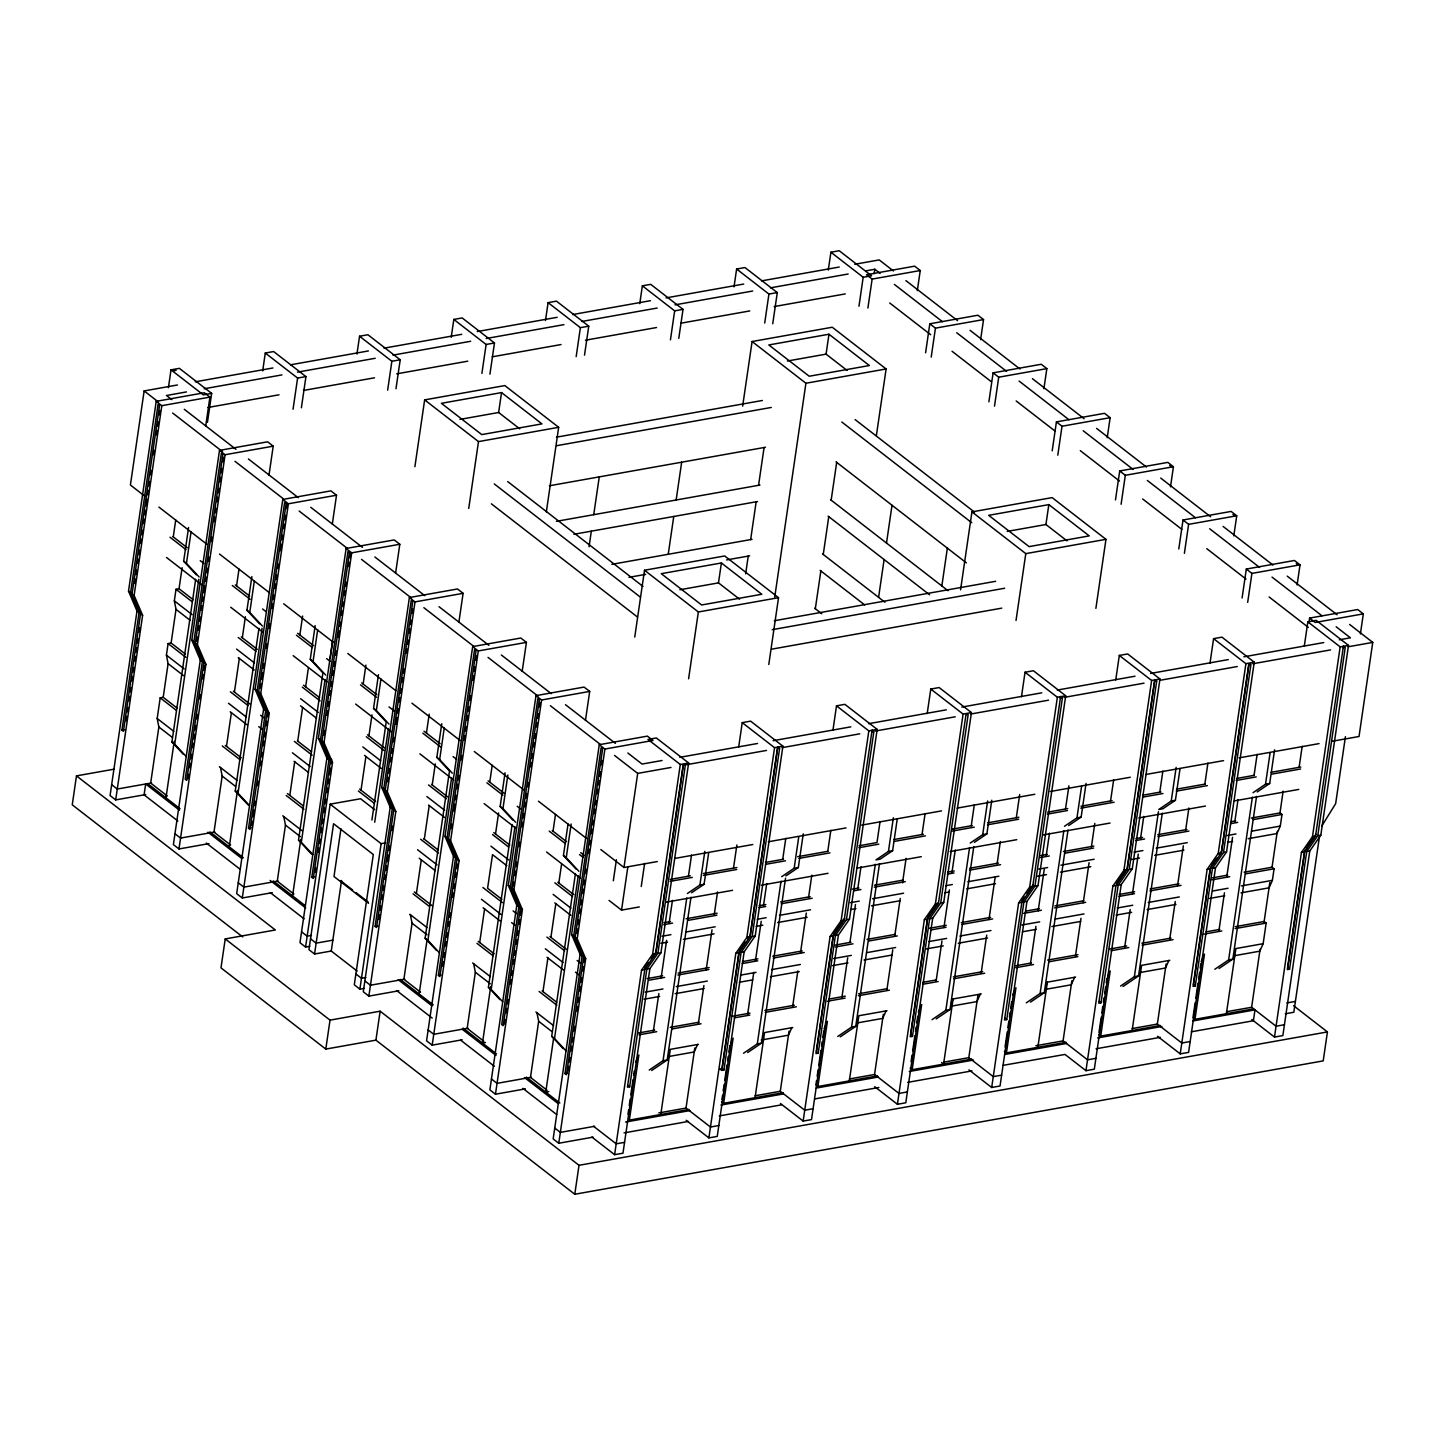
<?xml version="1.0" encoding="UTF-8"?>
<svg xmlns="http://www.w3.org/2000/svg" width="1445" height="1445" viewBox="0 0 1445 1445"><rect width="100%" height="100%" fill="white"/><g stroke="black" fill="none" stroke-linecap="round" stroke-linejoin="round"><path stroke-width="1.5" d="M114.227 769.155L76.477 775.875L72.25 804.829L242.706 936.92M177.446 384.984L144.139 390.927L130.411 485.014L144.663 496.068M139.063 612.572L130.574 592.703L158.047 404.383L159.546 405.539L132.073 593.877L140.562 613.728L123.403 731.351L121.904 730.195L139.063 612.572L137.004 610.982L128.515 591.113L156.204 401.349L204.305 392.769L209.922 397.104L205.696 426.076M134.53 583.365L135.18 578.939M135.83 574.514L136.462 570.071M137.438 563.424L138.088 558.998M138.738 554.573L139.388 550.13M140.346 543.483L140.996 539.057M141.646 534.632L142.296 530.189M143.254 523.542L143.904 519.116M144.554 514.691L145.204 510.248M145.837 505.822L146.812 499.175M147.462 494.75L148.112 490.307M148.763 485.881L149.395 481.456M150.37 474.809L151.021 470.366M153.278 454.868L153.929 450.425M156.186 434.927L156.837 430.484M157.487 426.058L158.119 421.633M159.094 414.986L159.745 410.543M145.674 794.551L115.69 799.898L142.621 615.317L134.114 595.466L161.804 405.684L156.204 401.349M168.415 387.693L171.016 369.83L179.361 368.349L211.674 393.383L207.448 422.337M137.004 610.982L110.073 795.545L115.69 799.898M125.86 720.838L126.51 716.395M127.16 711.952L127.81 707.526M128.786 700.861L129.436 696.418M130.068 691.992L130.718 687.549M131.694 680.884L132.344 676.441M132.994 672.015L133.644 667.572M134.602 660.907L135.252 656.482M135.902 652.038L136.552 647.595M137.203 643.151L137.853 638.726M138.81 632.061L139.461 627.618M173.255 536.89L175.712 520.056M167.313 795.978L150.677 783.082L158.86 726.98L157.18 718.472L160.196 697.845L163.195 697.303L177.392 708.321M163.195 697.303L168.108 663.652L166.41 655.145L168.108 643.567L171.106 643.025L185.339 654.043M171.106 643.025L176.019 609.375L174.339 600.849L176.019 589.271L179.036 588.729L193.269 599.765M179.036 588.729L182.106 567.704M196.321 574.803L183.66 561.202L188.572 527.533M199.121 576.97L186.459 563.369L191.065 531.814M183.389 754.326L171.919 742.007L195.671 579.264M165.976 797.803L174.213 741.339M186.188 756.494L174.737 744.175L198.796 579.21M202.354 661.611L193.865 641.761L221.338 453.423L222.837 454.597L195.364 642.917L203.853 662.785L186.694 780.408L185.195 779.234L202.354 661.611L200.295 660.022L191.806 640.171L219.495 450.388L267.614 441.809L273.213 446.162L268.987 475.134M196.538 641.291L197.188 636.848M198.146 630.201L198.796 625.775M199.446 621.35L200.096 616.907M201.054 610.26L201.704 605.834M202.354 601.409L203.004 596.966M203.655 592.54L204.612 585.893M205.262 581.468L205.912 577.025M206.563 572.599L207.195 568.174M208.17 561.527L208.821 557.084M211.078 541.586L211.729 537.143M213.986 521.645L214.637 517.202M215.287 512.776L215.937 508.351M216.894 501.704L217.545 497.261M218.195 492.835L218.845 488.41M219.803 481.763L220.453 477.32M221.103 472.894L221.753 468.469M222.711 461.822L223.361 457.379M208.983 843.609L178.981 848.956L205.912 664.375L197.423 644.524L225.095 454.741L219.495 450.388M200.295 660.022L173.382 844.602L178.981 848.956M187.868 778.765L188.518 774.321M189.494 767.674L190.144 763.231M190.776 758.788L191.426 754.344M192.402 747.697L193.052 743.254M193.702 738.81L194.352 734.385M194.985 729.942L195.635 725.498M196.61 718.851L197.261 714.408M199.518 698.874L200.169 694.431M202.444 678.897L203.095 674.454M203.727 670.01L204.377 665.585M262.683 370.895L265.284 353.032L273.629 351.55L305.943 376.585L301.391 407.761M236.547 585.947L239.003 569.113M220.471 767.53L222.169 776.037L213.986 832.139L230.604 845.018M226.486 746.361L231.399 712.71M234.415 692.083L239.328 658.414M242.326 637.787L245.397 616.744M259.612 623.861L246.95 610.242L251.863 576.591M262.412 626.028L249.768 612.427L254.356 580.872M248.107 804.901L235.228 791.047L258.962 628.304M293.046 409.26L297.598 378.066L265.284 353.032M229.267 846.842L237.504 790.397M249.479 805.551L238.028 793.233L262.087 628.25M265.663 710.669L257.156 690.818L284.629 502.481L286.128 503.637L258.655 691.974L267.162 711.825L250.003 829.448L248.504 828.292L265.663 710.669L263.604 709.08L255.115 689.229L282.786 499.446L330.905 490.866L336.522 495.22L332.296 524.174M260.154 688.127L260.804 683.684M261.455 679.258L262.412 672.611M263.062 668.186L263.712 663.743M265.97 648.245L266.621 643.802M268.878 628.304L269.529 623.861M271.786 608.363L272.437 603.92M273.087 599.494L273.737 595.069M274.695 588.422L275.345 583.979M275.995 579.553L276.645 575.128M277.621 568.481L278.253 564.038M280.204 550.744L281.161 544.097M281.811 539.671L282.461 535.246M283.437 528.599L284.069 524.156M284.719 519.73L285.369 515.305M286.345 508.658L286.977 504.215M272.274 892.649L242.29 897.995L269.203 713.433L260.714 693.564L288.404 503.781L282.786 499.446M76.477 775.875L275.345 929.984L225.221 938.925L220.995 967.879L325.793 1049.088L375.917 1040.147L574.785 1194.256L1323.205 1060.883L1327.431 1031.929L1293.564 1005.684M263.604 709.08L236.673 893.66L242.29 897.995M251.484 825.601L252.134 821.157M252.785 816.714L253.76 810.067M254.41 805.624L255.061 801.18M257.318 785.646L257.969 781.203M260.226 765.669L260.877 761.244M261.527 756.801L262.177 752.357M263.153 745.71L263.803 741.267M264.435 736.824L265.085 732.38M266.061 725.733L266.711 721.29M267.361 716.846L268.011 712.421M299.856 634.987L302.619 616.058M283.78 816.588L285.46 825.095L277.277 881.179L293.913 894.076M289.795 795.418L294.708 761.75M297.706 741.122L302.619 707.472M305.636 686.845L308.399 667.915M311.416 853.959L298.519 840.105L322.903 672.9L310.26 659.299L315.154 625.631M356.951 354.097L359.552 336.233L367.897 334.734L400.211 359.769L395.984 388.741M325.721 675.086L313.059 661.467L317.665 629.912M292.558 895.9L300.795 839.437M312.788 854.591L301.319 842.272L325.071 679.529M328.954 759.727L320.465 739.858L347.938 551.538L349.437 552.694L321.964 741.032L330.453 760.883L313.294 878.506L311.795 877.35L328.954 759.727L326.895 758.137L318.406 738.269L346.096 548.486L394.196 539.924L399.813 544.259L395.587 573.231M330.092 658.432L332.549 641.598M323.77 734.963L324.421 730.52M326.696 715.022L327.329 710.579M327.979 706.153L328.629 701.728M329.604 695.081L330.237 690.638M330.887 686.212L331.537 681.787M332.513 675.14L333.145 670.697M333.795 666.271L334.445 661.846M335.421 655.199L336.053 650.756M338.004 637.462L338.979 630.815M339.611 626.389L340.261 621.964M341.237 615.317L341.887 610.874M342.519 606.448L343.169 602.023M344.145 595.376L344.795 590.933M345.427 586.507L346.077 582.082M348.335 566.566L348.986 562.141M349.636 557.698L350.286 553.272M309.862 946.294L305.581 947.053L332.513 762.472L324.005 742.622L351.695 552.839L346.096 548.486M326.895 758.137L299.964 942.7L305.581 947.053M315.118 872.437L315.769 867.993M318.026 852.46L318.677 848.016M319.327 843.573L319.977 839.148M320.935 832.483L321.585 828.039M322.235 823.596L322.885 819.17M323.861 812.505L324.511 808.062M325.143 803.637L325.793 799.193M326.769 792.528L327.419 788.103M328.069 783.66L328.719 779.216M329.352 774.773L330.327 768.126M330.977 763.683L331.627 759.239M387.639 390.222L391.866 361.268L359.552 336.233M374.634 809.652L360.582 798.742L330.164 804.161L308.941 949.654L314.558 954.007L331.266 951.027L357.186 971.112M314.558 954.007L333.56 823.722L373.298 854.519L354.296 984.804L359.895 989.157L364.248 988.38M340.966 828.744L333.994 876.519L368.547 903.288M363.147 684.045L365.91 665.115M331.266 951.027L341.562 880.457M361.015 790.18L365.91 756.512M368.927 735.884L371.997 714.86M371.907 820.056L386.212 721.958L373.551 708.357L378.464 674.689M325.793 1049.088L330.02 1020.134L225.221 938.925M389.012 724.126L376.35 710.525L380.956 678.969M414.896 466.699L424.649 399.886L504.829 385.58L558.673 427.305L546.336 511.945M374.707 822.223L388.362 728.587M392.245 808.766L383.756 788.916L411.229 600.578L412.728 601.752L385.255 790.072L393.744 809.941L376.585 927.564L375.086 926.389L392.245 808.766L390.204 807.177L381.697 787.326L409.387 597.544L457.505 588.964L463.104 593.317L458.878 622.289M451.219 337.299L453.82 319.435L462.165 317.936L494.479 342.971L489.927 374.165M387.404 781.799L388.055 777.356M388.687 772.93L389.337 768.505M390.313 761.858L390.963 757.415M391.595 752.989L392.245 748.564M393.221 741.917L393.871 737.474M395.804 724.18L396.779 717.533M397.411 713.107L398.061 708.682M399.037 702.035L399.687 697.592M400.337 693.166L400.969 688.741M401.945 682.094L402.595 677.651M403.245 673.226L403.877 668.8M406.153 653.284L406.786 648.859M407.436 644.416L408.086 639.99M409.061 633.343L409.712 628.918M410.344 624.475L410.994 620.049M411.969 613.403L412.62 608.977M398.874 990.764L368.872 996.111L395.804 811.53L387.314 791.679L415.004 601.897L409.387 597.544M359.895 989.157L381.137 843.663L330.164 804.161M390.204 807.177L363.273 991.758L368.872 996.111M378.734 919.255L379.385 914.829M380.035 910.386L380.685 905.943M381.643 899.278L382.293 894.852M382.943 890.409L383.593 885.966M384.569 879.319L385.219 874.875M385.851 870.432L386.501 865.988M387.152 861.563L388.127 854.898M388.777 850.455L389.427 846.029M391.685 830.496L392.336 826.052M375.917 1040.147L380.143 1011.193L330.02 1020.134M426.438 733.103L429.201 714.173M481.907 373.424L486.116 344.47L453.82 319.435M468.74 508.423L478.494 441.61L424.649 399.886M410.362 914.685L412.06 923.192L403.877 979.295L420.513 992.173M416.395 893.516L421.29 859.865M424.306 839.238L429.219 805.569M432.218 784.942L435.288 763.899M436.571 950.521L425.119 938.202L449.503 770.998L436.842 757.397L441.755 723.746M452.321 773.183L439.659 759.582L444.247 728.027M519.712 428.822L498.633 412.493L501.541 392.588L441.393 403.318L481.781 434.602L541.929 423.891L501.541 392.588M419.158 993.997L427.088 939.72M439.37 952.707L427.919 940.388L451.653 777.645M455.554 857.824L447.047 837.974L474.538 649.636L476.037 650.792L448.546 839.13L457.053 858.98L439.894 976.603L438.395 975.447L455.554 857.824L453.495 856.235L445.006 836.384L472.678 646.601L520.796 638.022L526.413 642.375L522.187 671.329M451.021 828.635L451.671 824.192M453.604 810.898L454.579 804.251M455.229 799.826L455.861 795.4M456.837 788.753L457.487 784.31M458.137 779.885L458.769 775.459M461.045 759.944L461.696 755.518M463.953 740.003L464.604 735.577M465.236 731.134L465.886 726.709M466.861 720.062L467.512 715.636M468.144 711.193L468.794 706.768M469.769 700.121L470.42 695.695M472.678 680.18L473.328 675.754M473.978 671.311L474.61 666.886M475.586 660.239L476.236 655.813M462.165 1039.804L432.181 1045.15L459.095 860.57L450.605 840.719L478.295 650.936L472.678 646.601M453.495 856.235L426.564 1040.815L432.181 1045.15M442.351 966.091L443.001 961.647M443.651 957.222L444.301 952.779M445.277 946.114L445.927 941.688M446.559 937.245L447.209 932.802M448.185 926.137L448.835 921.711M449.485 917.268L450.136 912.825M452.393 897.291L453.044 892.847M453.694 888.422L454.344 883.979M455.301 877.314L455.952 872.888M456.602 868.445L457.252 864.002M545.487 320.483L548.088 302.637L556.433 301.138L588.747 326.173L584.521 355.145M489.747 782.142L492.203 765.326M473.671 963.725L475.351 972.25L467.168 1028.334L483.804 1041.231M479.686 942.573L484.599 908.905M495.527 834L498.597 812.957M512.812 820.056L500.151 806.454L505.064 772.786M515.612 822.223L502.95 808.622L507.863 774.972M576.176 356.626L580.384 327.672L548.088 302.637M499.862 999.579L488.41 987.26L512.162 824.517M490.704 986.592L482.467 1043.055L485.466 1042.513M502.679 1001.746L491.21 989.428L514.962 826.684M518.845 906.882L510.356 887.013L537.829 698.694L539.328 699.85L511.855 888.187L520.344 908.038L503.185 1025.661L501.686 1024.505L518.845 906.882L516.786 905.274L508.297 885.424L535.987 695.641L584.087 687.079L589.705 691.414L585.478 720.387M513.029 886.544L513.679 882.118M514.637 875.471L515.287 871.028M515.937 866.603L516.587 862.177M518.845 846.662L519.496 842.236M521.753 826.721L522.404 822.295M523.054 817.852L523.686 813.427M524.661 806.78L525.312 802.354M525.962 797.911L526.594 793.486M527.569 786.839L528.22 782.413M530.478 766.898L531.128 762.472M531.778 758.029L532.428 753.604M533.386 746.957L534.036 742.531M534.686 738.088L535.336 733.663M536.294 727.016L536.944 722.59M537.594 718.147L538.244 713.722M539.202 707.075L539.852 702.649M525.456 1088.862L495.472 1094.208L522.404 909.627L513.914 889.777L541.586 699.994L535.987 695.641M516.786 905.274L489.873 1089.855L495.472 1094.208M504.359 1024.017L505.009 1019.574M505.985 1012.927L506.635 1008.484M507.267 1004.04L507.917 999.615M510.193 984.081L510.844 979.638M511.476 975.194L512.126 970.751M513.101 964.104L513.752 959.661M514.402 955.217L515.052 950.792M516.01 944.127L516.66 939.683M517.31 935.258L517.96 930.815M518.936 924.15L519.568 919.706M520.218 915.281L520.868 910.838M589.072 546.734L591.33 531.164M593.732 514.691L599.26 476.886M553.038 831.2L555.494 814.366M639.756 303.685L642.357 285.821L650.702 284.34L683.015 309.375L678.789 338.329M536.962 1012.782L538.66 1021.29L530.478 1077.392L547.095 1090.289M542.977 991.613L547.89 957.963M550.906 937.335L555.819 903.667M558.818 883.039L561.581 864.11M576.103 869.113L563.442 855.494L568.048 823.957M578.903 871.281L566.241 857.68L571.154 824.011M563.171 1048.636L551.719 1036.318L575.453 873.575M553.67 1037.817L545.758 1092.113L548.757 1091.571M565.97 1050.804L554.519 1038.485L578.253 875.742M582.136 955.922L573.647 936.071L601.12 747.733L602.619 748.907L575.146 937.227L583.635 957.096L566.476 1074.719L564.977 1073.545L582.136 955.922L580.095 954.332L571.588 934.481L599.278 744.699L647.396 736.119L652.995 740.472L604.895 749.052L599.278 744.699M576.645 933.38L577.296 928.954M577.946 924.511L578.578 920.086M579.553 913.439L580.204 909.013M580.854 904.57L581.504 900.145M582.461 893.498L583.112 889.072M583.762 884.629L584.412 880.204M585.369 873.557L586.02 869.131M588.278 853.616L588.928 849.19M589.578 844.747L590.228 840.322M591.186 833.675L591.836 829.249M592.486 824.806L593.136 820.381M594.094 813.734L594.744 809.308M595.394 804.865L596.044 800.44M597.002 793.793L597.652 789.367M598.302 784.924L598.952 780.499M599.603 776.073L600.235 771.63M601.21 764.983L601.861 760.558M593.046 1137.143L558.763 1143.248L585.695 958.685L577.205 938.816L604.895 749.052M580.095 954.332L553.164 1138.913L558.763 1143.248M670.444 339.828L674.652 310.856L642.357 285.821M567.975 1070.853L568.626 1066.41M569.276 1061.985L569.926 1057.541M570.901 1050.876L571.552 1046.433M572.184 1042.008L572.834 1037.564M573.809 1030.899L574.46 1026.474M576.718 1010.94L577.368 1006.497M578.018 1002.053L578.668 997.61M579.644 990.963L580.276 986.52M580.926 982.076L581.576 977.651M582.552 970.986L583.202 966.542M583.852 962.117L584.484 957.674M634.752 637.064L644.506 570.251L724.686 555.964L778.53 597.688L768.794 664.501M613.33 880.782L616.401 859.757M574.785 1194.256L579.011 1165.302L380.143 1011.193M668.24 554.284L673.749 516.479M676.152 500.006L681.661 462.201M657.276 861.563L623.969 867.488L637.697 773.4L614.54 755.446M639.304 906.936L621.549 910.115L627.871 866.675M641.255 886.507L644.633 863.369M734.024 286.887L736.625 269.023L744.97 267.542L777.284 292.576L772.732 323.77M614.613 1154.681L641.544 970.119L652.598 954.26L680.288 764.477L647.974 739.443L656.337 737.962L688.633 762.996L660.943 952.761L649.889 968.62L622.976 1153.2L614.613 1154.681L591.908 1137.089M688.597 678.789L698.35 611.976L644.506 570.251M648.733 962.496L645.048 967.771L627.437 1087.182L629.677 1086.784L646.836 969.161L657.89 953.321L685.363 764.983L683.124 765.38L655.651 953.718L644.596 969.559L641.544 970.119M627.979 1114.221L628.611 1109.904M629.243 1105.588L630.183 1099.121M630.815 1094.804L633.018 1079.704M633.632 1075.387L634.265 1071.07M683.25 765.814L656.102 951.93L651.189 958.974M742.658 406.117L752.086 341.526L832.266 327.238L886.11 368.963L876.356 435.776M739.569 599.205L718.49 582.877L721.398 562.972L661.268 573.683L701.638 604.985L761.786 594.256L721.398 562.972M653.339 1031.296L658.848 993.564M661.106 978.03L666.615 940.316M669.198 922.56L672.449 900.38M764.712 323.03L768.921 294.058L736.625 269.023M688.452 876.158L691.523 855.133M649.238 1070.059L663.038 1060.702L686.772 897.959M651.695 1070.492L667.211 1059.962L690.963 897.201M660.78 1114.492L670.299 1049.359L698.459 1044.338M687.423 893.498L699.904 885.026L704.817 851.376M745.656 573.864L748.239 556.072M750.641 539.599L756.168 501.794M758.571 485.303L764.08 447.498M691.613 892.757L704.076 884.286L708.682 852.731M718.815 1125.547L710.47 1127.028L686.014 1108.08L694.792 1047.932M698.368 1023.421L703.896 985.544M706.171 969.938L712.024 929.839M714.3 914.251L717.551 891.962M738.666 747.155L742.242 722.644L750.605 721.145L782.901 746.18L755.211 935.963L744.157 951.822L717.244 1136.402L708.881 1137.883L686.176 1120.29M733.5 868.138L736.878 845M774.737 597.056L805.913 383.25L752.086 341.526M828.292 270.089L830.893 252.225L839.238 250.744L871.552 275.778L863.189 277.259L830.893 252.225M708.881 1137.883L735.812 953.303L746.866 937.462L774.556 747.679L742.242 722.644M721.705 1070.384L738.865 952.761L749.919 936.902L777.392 748.582L779.632 748.185L752.159 936.505L741.104 952.363L723.945 1069.986L721.705 1070.384L719.917 1068.993L722.157 1068.596L723.945 1069.986M847.131 370.462L826.07 354.133L828.978 334.228L768.83 344.958L809.218 376.242L869.348 365.531L828.978 334.228M722.157 1068.596L739.316 950.973L745.457 942.176M721.922 1099.573L722.554 1095.256M723.186 1090.939L724.126 1084.472M724.758 1080.156L726.961 1065.055M727.594 1060.738L728.226 1056.421M728.858 1052.104L729.797 1045.638M783.226 1092.673L723.638 1103.294L733.139 1038.16L730.628 1043.76M777.843 746.794L750.37 935.114L747.914 938.654M747.607 1014.498L753.766 972.341M755.374 961.232L761.208 921.296M763.466 905.762L766.717 883.581M858.98 306.232L863.189 277.259M815.323 608.742L820.85 570.938M823.253 554.465L828.762 516.66M831.164 500.169L836.691 462.364M782.72 859.36L785.791 838.335M743.507 1053.26L757.306 1043.904L781.041 881.161M867.903 308.056L872.13 279.084L866.53 274.749L914.631 266.169L920.248 270.522L917.322 290.608M747.679 1052.52L761.479 1043.145L785.556 878.181M874.153 273.683L874.803 269.258L865.916 270.829M755.049 1097.694L764.568 1032.561L792.727 1027.539M781.691 876.7L794.172 868.228L798.778 836.673M785.881 875.941L798.344 867.488L803.257 833.837M813.083 1108.73L804.739 1110.23L780.282 1091.282L789.06 1031.116M792.637 1006.623L797.839 970.968M800.44 953.14L806.292 913.041M808.568 897.453L811.819 875.164M832.934 730.357L836.51 705.846L844.873 704.347L877.169 729.382L849.479 919.164L838.425 935.023L811.512 1119.604L803.149 1121.085L780.444 1103.492M827.768 851.34L830.839 830.297M878.596 597.345L884.105 559.54M886.507 543.049L892.017 505.244M803.149 1121.085L830.08 936.505L841.135 920.664L868.824 730.881L836.51 705.846M872.112 729.996L844.187 920.104L833.133 935.963L815.973 1053.586L818.213 1053.188L835.373 935.565L846.427 919.706L873.9 731.387L871.66 731.784M816.515 1080.625L815.883 1084.942L817.906 1086.495L877.494 1075.875M817.147 1076.308L818.087 1069.824M818.719 1065.507L820.923 1050.407M821.555 1046.09L822.169 1041.791M822.801 1037.474L823.758 1030.989M817.906 1086.495L827.407 1021.362L824.065 1028.84M925.595 352.761L929.821 323.788L977.94 315.227L983.539 319.562L980.613 339.665M931.212 357.114L935.439 328.141L929.821 323.788M841.875 997.682L847.709 957.746M849.931 942.447L855.476 904.498M857.734 888.964L860.985 866.783M880.059 821.537L876.989 842.561L859.016 845.777M837.775 1036.462L851.575 1027.106L875.309 864.345M840.231 1036.878L855.747 1026.347L879.499 863.604M849.317 1080.896L858.836 1015.745L886.995 1010.741M897.219 819.134L892.613 850.69L880.149 859.143L875.959 859.901L888.44 851.43L893.353 817.78M941.851 585.929L947.36 548.143M907.352 1091.932L899.007 1093.431L874.55 1074.484L883.328 1014.318M886.905 989.807L892.757 949.708M894.708 936.342L900.235 898.465M902.511 882.877L906.087 858.366M927.202 713.541L930.779 689.048L939.142 687.549L971.437 712.584L943.748 902.366L932.693 918.225L905.78 1102.788L897.417 1104.287L874.713 1086.694M922.036 834.542L925.107 813.499M960.564 589.849L971.943 511.891L1052.123 497.604L1105.967 539.328L1095.888 608.381M988.886 401.818L993.112 372.846L1041.231 364.266L1046.848 368.62L1043.904 388.705M994.503 406.153L998.73 377.199L993.112 372.846M897.417 1104.287L924.348 919.706L935.403 903.847L963.093 714.083L930.779 689.048M927.401 919.164L910.242 1036.787L912.481 1036.39L929.641 918.767L940.695 902.908L968.168 714.589L965.928 714.986L938.455 903.306L927.401 919.164L924.348 919.706M911.091 1061.66L912.03 1055.193M912.662 1050.876L914.866 1035.776M915.498 1031.459L916.13 1027.142M916.762 1022.825L917.701 1016.359M971.762 1059.077L912.174 1069.697L921.675 1004.546L918.334 1012.042M936.143 980.884L941.977 940.948M943.91 927.636L949.419 889.921M952.002 872.166L955.253 849.985M971.257 825.763L974.327 804.72M932.043 1019.664L945.843 1010.29L969.577 847.547M936.216 1018.906L950.015 1009.549L973.767 846.806M981.263 993.925L953.104 998.947L943.585 1064.098L941.58 1062.527M970.227 843.085L982.708 834.632L987.621 800.963M1016.034 620.447L1025.787 553.634L971.943 511.891M974.418 842.345L986.881 833.891L991.794 800.223M1052.195 450.858L1056.421 421.904L1104.522 413.324L1110.139 417.677L1107.213 437.763M1066.988 540.845L1045.927 524.517L1048.835 504.612L988.687 515.323L1029.075 546.625L1089.223 535.896L1048.835 504.612M1001.62 1075.134L993.275 1076.633L968.818 1057.668L977.922 995.298M981.173 973.009L986.7 935.132M988.976 919.544L995.153 877.205M997.104 863.839L1000.337 841.568M1021.47 696.743L1025.047 672.232L1033.41 670.751L1065.706 695.786L1038.016 885.568L1026.961 901.427L1000.048 1085.99L991.685 1087.489L968.981 1069.896M1057.794 455.211L1062.021 426.239L1056.421 421.904M1016.305 817.744L1019.682 794.587M991.685 1087.489L1018.617 902.908L1029.671 887.049L1057.361 697.267L1025.047 672.232M1024.577 897.056L1022.121 900.578L1004.51 1019.989L1006.75 1019.592L1023.909 901.969L1034.963 886.11L1062.436 697.772L1060.197 698.17M1005.052 1047.011L1007.255 1031.911M1007.887 1027.594L1008.827 1021.127M1009.459 1016.81L1010.091 1012.493M1010.705 1008.176L1011.663 1001.71M1066.031 1042.278L1006.442 1052.899L1015.943 987.748L1012.602 995.244M1018.617 902.908L1021.669 902.366L1032.723 886.507L1060.648 696.382M1030.411 964.086L1035.92 926.371M1038.178 910.838L1044.338 868.68M1046.27 855.368L1049.503 833.169M1065.525 808.965L1068.903 785.827M1026.311 1002.848L1040.111 993.492L1063.845 830.749M1115.486 499.916L1119.712 470.944L1167.831 462.382L1173.43 466.717L1170.504 486.82M1030.484 1002.107L1044.283 992.751L1068.018 830.008M1037.853 1047.3L1047.372 982.148L1075.532 977.127M1121.103 504.251L1125.33 475.297L1119.712 470.944M1064.495 826.287L1076.977 817.834L1081.582 786.279M1068.686 825.547L1081.149 817.093L1086.062 783.425M1095.888 1058.336L1087.543 1059.817L1063.086 1040.87L1071.865 980.721M1075.441 956.211L1080.968 918.334M1083.244 902.746L1089.097 862.647M1091.372 847.041L1094.822 823.397M1115.739 679.945L1119.315 655.434L1127.66 653.953L1159.974 678.987L1132.284 868.77L1121.23 884.611L1094.317 1069.192L1085.954 1070.691L1065.001 1054.435L1002.993 1065.362M1110.573 800.927L1113.643 779.903M1085.954 1070.691L1112.885 886.11L1123.939 870.251L1151.629 680.469L1119.315 655.434M1156.704 680.974L1154.465 681.372L1126.992 869.709L1115.937 885.568L1098.778 1003.191L1101.018 1002.794L1118.177 885.171L1129.231 869.312L1156.704 680.974L1154.916 679.583L1127.425 867.921L1116.389 883.78M1098.995 1032.38L1101.198 1017.28M1101.831 1012.963L1102.77 1006.479M1103.402 1002.162L1104.034 997.845M1104.666 993.546L1105.606 987.061M1106.238 982.745L1106.87 978.428M1160.299 1025.48L1100.711 1036.101L1110.212 970.95L1107.701 976.567M1178.795 548.956L1183.022 520.001L1231.122 511.422L1236.739 515.775L1233.795 535.86M1124.68 947.288L1130.189 909.573M1132.447 894.04L1138.281 854.103M1140.539 838.57L1143.772 816.371M1184.394 553.309L1188.621 524.354L1183.022 520.001M1159.793 792.167L1162.864 771.124M1120.579 986.05L1134.379 976.694L1158.438 811.729M1123.036 986.483L1138.552 975.953L1162.286 813.21M1132.121 1030.502L1141.622 965.35L1169.8 960.329M1180.023 768.722L1175.417 800.277L1162.936 808.748L1158.764 809.489L1171.245 801.036L1176.158 767.367M1190.156 1041.538L1181.811 1043.019L1157.355 1024.072L1166.133 963.923M1169.709 939.413L1175.237 901.535M1177.512 885.948L1183.365 845.831M1185.641 830.243L1188.874 807.972M1210.007 663.147L1213.583 638.636L1221.928 637.155L1254.242 662.189L1226.552 851.972L1215.498 867.813L1188.585 1052.393L1180.222 1053.875L1157.517 1036.282M1204.841 784.129L1207.912 763.105M1242.086 598.013L1246.312 569.059L1294.431 560.479L1300.03 564.832L1297.104 584.918M1180.222 1053.875L1207.153 869.312L1218.207 853.453L1245.897 663.67L1213.583 638.636M1247.685 602.366L1251.912 573.394L1246.312 569.059M1210.206 868.77L1193.046 986.375L1195.286 985.978L1212.445 868.373L1223.5 852.514L1250.973 664.176L1248.733 664.574L1221.26 852.911L1210.206 868.77L1207.153 869.312M1210.657 866.982L1193.498 984.587L1195.286 985.978M1195.159 1002.631L1192.956 1017.732L1194.979 1019.303L1253.646 1008.845M1195.792 998.314L1197.995 983.214M1198.628 978.897L1199.567 972.431M1200.199 968.114L1200.831 963.797M1194.979 1019.303L1204.48 954.152L1201.138 961.629M1248.859 665.007L1221.693 851.123L1219.237 854.645M1218.948 930.49L1224.457 892.775M1226.715 877.241L1232.549 837.287M1234.807 821.771L1238.04 799.573M1254.061 775.369L1257.132 754.326M1214.848 969.252L1228.647 959.895L1252.381 797.152M1219.02 968.511L1232.82 959.155L1256.554 796.412M1226.39 1013.704L1235.89 948.552L1263.147 943.693L1266.163 923.066L1264.14 921.495L1235.33 926.642M1253.032 792.691L1265.513 784.22L1270.119 752.682M1257.204 791.95L1269.685 783.479L1274.598 749.829M1284.424 1024.74L1276.08 1026.221L1251.623 1007.273L1260.076 949.347M1263.978 922.614L1269.83 882.516M1241.074 892.829L1269.053 887.844L1272.377 880.366L1274.075 868.788L1272.052 867.217L1277.308 831.272M1279.909 813.445L1283.142 791.156M1304.275 646.348L1307.851 621.838L1316.196 620.357L1348.51 645.391L1320.82 835.156L1309.766 851.015L1282.853 1035.595L1274.49 1037.076L1251.785 1019.484M1308.953 622.56L1309.603 618.099L1357.722 609.537L1363.321 613.872L1360.395 633.976M1248.155 838.696L1276.965 833.548L1280.306 826.07L1281.986 814.492L1279.981 812.921L1251.171 818.069M1299.109 767.331L1302.18 746.306M1274.49 1037.076L1301.421 852.514L1312.475 836.655L1340.165 646.872L1307.851 621.838M1343.453 645.987L1315.528 836.113L1304.474 851.954L1287.314 969.577L1289.554 969.18L1306.714 851.557L1317.768 835.716L1345.241 647.378L1343.001 647.775M1304.925 850.166L1287.766 967.789L1289.554 969.18M1319.448 836.583L1293.817 1012.259L1285.255 1013.776M1345.421 736.679L1335.65 803.655L1321.886 825.836M1349.594 624.439L1372.75 642.393L1359.022 736.498L1332.38 741.231M635.529 1062.436L638.871 1054.958L629.37 1120.092L688.958 1109.471M697.538 1044.5L694.196 1051.978L669.053 1056.458M791.806 1027.702L788.464 1035.18L761.226 1040.039M886.074 1010.904L882.732 1018.382L857.589 1022.861M951.424 1002.704L953.104 998.947M980.342 994.106L977.001 1001.584L951.858 1006.063M1045.692 985.887L1047.372 982.148M1074.61 977.29L1071.269 984.786L1046.126 989.265M1168.879 960.491L1165.537 967.987L1140.394 972.467M1263.147 943.693L1259.805 951.171L1234.662 955.669M844.639 918.316L833.584 934.174L816.425 1051.797L818.213 1053.188M937.679 903.288L927.853 917.376L910.693 1034.999L912.481 1036.39M1027.034 893.534L1033.157 884.719M1211.885 865.212L1216.798 858.167M1306.154 848.414L1315.961 834.325M173.87 370.733L176.091 370.335M195.219 381.823L272.942 367.969M290.698 364.79L368.421 350.936M383.973 348.173L461.696 334.319M477.247 331.555L557.192 317.304M572.726 314.54L650.449 300.686M666 297.905L743.723 284.051M761.497 280.89L839.22 267.036M854.754 264.272L879.192 259.919L893.443 270.956M186.459 391.92L166.482 395.496L171.81 399.633M204.215 388.759L281.938 374.905M297.489 372.142L375.194 358.288M392.968 355.127L470.673 341.273M486.224 338.509L563.929 324.655M581.703 321.494L657.186 308.038M674.959 304.859L752.664 291.023M770.438 287.844L848.143 274.008M211.674 393.383L203.33 394.864L171.016 369.83M297.598 378.066L305.943 376.585M391.866 361.268L400.211 359.769M486.116 344.47L494.479 342.971M580.384 327.672L588.747 326.173M674.652 310.856L683.015 309.375M768.921 294.058L777.284 292.576M161.804 405.684L209.922 397.104M872.13 279.084L920.248 270.522M207.972 407.49L279.029 394.81M303.45 390.457L374.508 377.795M396.725 373.84L467.765 361.178M492.203 356.825L561.039 344.56M585.46 340.207L656.518 327.545M680.938 323.192L749.774 310.928M774.195 306.575L845.253 293.913M225.095 454.741L273.213 446.162M935.439 328.141L983.539 319.562M459.98 419.393L498.633 412.493M787.399 361.033L826.07 354.133M478.494 441.61L558.673 427.305M805.913 383.25L886.11 368.963M556.488 437.167L762.382 400.482M556.65 445.692L771.287 407.454M288.404 503.781L336.522 495.22M998.73 377.199L1046.848 368.62M549.371 485.773L765.471 447.264M351.695 552.839L399.813 544.259M1062.021 426.239L1110.139 417.677M556.397 521.338L759.962 485.068M573.9 534.271L757.559 501.541M611.849 564.327L752.05 539.346M415.004 601.897L463.104 593.317M1125.33 475.297L1173.43 466.717M628.954 577.332L645.644 574.369M726.564 559.938L749.648 555.837M679.836 589.759L718.49 582.877M1007.273 531.399L1045.927 524.517M478.295 650.936L526.413 642.375M1188.621 524.354L1236.739 515.775M698.35 611.976L778.53 597.688M1025.787 553.634L1105.967 539.328M121.904 730.195L124.577 729.707M774.357 620.736L995.641 581.305M772.226 629.677L1004.672 588.241M771.54 649.184L1001.764 608.146M541.586 699.994L589.705 691.414M1251.912 573.394L1300.03 564.832M151.544 782.937L117.262 789.042L111.662 784.689M1363.321 613.872L1315.221 622.452L1309.603 618.099M214.835 831.977L180.571 838.082L174.953 833.747M248.504 828.292L251.177 827.822M662.081 760.504L642.086 764.062L627.834 753.008M679.836 757.324L757.559 743.489M773.093 740.707L850.816 726.853M868.571 723.692L946.294 709.838M961.828 707.075L1041.773 692.823M1057.306 690.06L1135.029 676.206M1150.563 673.442L1228.286 659.588M1243.838 656.807L1323.764 642.573M1339.316 639.792L1350.407 637.823L1336.155 626.769M680.288 764.477L688.633 762.996M774.556 747.679L782.901 746.18M868.824 730.881L877.169 729.382M963.093 714.083L971.437 712.584M1057.361 697.267L1065.706 695.786M1151.629 680.469L1159.974 678.987M1245.897 663.67L1254.242 662.189M1340.165 646.872L1348.51 645.391M637.697 773.4L671.004 767.458M686.556 764.694L766.5 750.443M782.052 747.661L859.775 733.825M875.309 731.044L955.253 716.792M970.805 714.029L1048.528 700.175M1064.08 697.411L1144.025 683.16M1159.558 680.378L1237.281 666.542M1252.833 663.761L1330.556 649.907M1348.33 646.746L1372.75 642.393M381.137 843.663L385.472 842.887M278.144 881.035L243.862 887.14L238.262 882.787M311.795 877.35L314.468 876.862M675.05 858.384L752.773 844.53M768.325 841.767L846.047 827.913M861.581 825.149L941.526 810.898M957.078 808.134L1034.801 794.28M1050.352 791.499L1130.297 777.247M1145.831 774.484L1223.554 760.63M1239.106 757.866L1319.05 743.615M311.452 935.421L307.171 936.197L301.553 931.844M375.086 926.389L377.759 925.92M670.317 879.391L690.295 875.833M703.39 873.503L736.914 867.524M765.525 862.43L783.533 859.215M797.658 856.704L827.931 851.304M894.076 839.527L923.391 834.289M951.912 829.213L972.232 825.583M987.784 822.819L1018.87 817.274M1047.715 812.144L1067.71 808.568M1081.023 806.202L1112.108 800.656M1142.598 795.238L1160.949 791.95M1176.483 789.187L1205.347 784.039M1236.432 778.512L1254.188 775.333M1271.148 772.316L1300.807 767.024M332.838 940.171L316.13 943.151L310.53 938.798M670.119 881.36L692.318 877.404M703.408 875.417L736.715 869.493M765.579 864.345L785.556 860.786M798.886 858.402L829.954 852.875M858.818 847.727L878.795 844.169M894.347 841.405L925.414 835.86M952.056 831.11L974.255 827.154M987.585 824.788L1018.653 819.243M1047.517 814.095L1067.494 810.537M1080.824 808.17L1114.113 802.228M1142.977 797.08L1162.954 793.522M1176.284 791.156L1207.37 785.61M1236.216 780.463L1256.211 776.904M1271.745 774.141L1300.608 768.993M699.904 885.026L704.076 884.286M794.172 868.228L798.344 867.488M888.44 851.43L892.613 850.69M982.708 834.632L986.881 833.891M1076.977 817.834L1081.149 817.093M1171.245 801.036L1175.417 800.277M1265.513 784.22L1269.685 783.479M665.946 902.204L732.561 890.319M761.425 885.171L828.039 873.304M856.903 868.156L921.296 856.686M950.16 851.538L1016.774 839.671M1043.416 834.921L1110.031 823.054M1138.895 817.906L1205.491 806.039M1234.373 800.891L1298.748 789.422M663.905 922.723L670.552 921.531M686.068 918.767L717.099 913.24M759.203 905.744L765.85 904.552M780.679 901.915L810.175 896.659M852.279 889.145L858.926 887.971M874.442 885.207L903.251 880.077M947.559 872.166L954.206 870.992M969.721 868.228L998.531 863.08M1040.635 855.584L1047.282 854.392M1063.484 851.52L1093.829 846.102M1135.933 838.606L1142.58 837.414M1157.752 834.704L1186.905 829.52M1230.634 821.717L1235.656 820.832M365.838 977.524L361.485 978.283L355.885 973.948M663.707 924.692L672.575 923.102M688.091 920.339L716.901 915.209M759.004 907.695L765.651 906.521M781.167 903.757L812.18 898.23M854.302 890.716L860.949 889.542M874.243 887.158L905.256 881.631M947.36 874.135L954.025 872.943M969.523 870.179L1000.554 864.652M1040.436 857.535L1049.305 855.964M1064.82 853.2L1093.63 848.07M1135.734 840.557L1144.603 838.985M1157.897 836.601L1188.928 831.074M1231.032 823.578L1237.679 822.386M1253.176 819.622L1281.986 814.492M404.745 979.132L370.462 985.237L364.844 980.902M438.395 975.447L441.068 974.978M662.027 936.27L670.895 934.68M686.393 931.917L715.203 926.787M757.306 919.291L766.175 917.701M779.469 915.335L810.5 909.808M850.382 902.691L859.251 901.12M872.545 898.754L903.577 893.209M945.68 885.713L952.327 884.521M967.843 881.757L998.856 876.23M1038.756 869.131L1047.625 867.542M1060.919 865.176L1094.154 859.251M1134.036 852.135L1142.905 850.563M1156.199 848.197L1187.23 842.67M1227.112 835.553L1235.981 833.964M1251.496 831.2L1280.306 826.07M660.907 943.35L667.554 942.176M683.395 939.34L714.083 933.867M756.187 926.371L762.834 925.179M777.663 922.542L807.159 917.286M850.545 909.555L855.91 908.598M871.425 905.834L900.235 900.705M944.56 892.793L949.112 891.98M966.723 888.856L995.533 883.708M1037.636 876.212L1046.487 874.64M1060.467 872.148L1090.812 866.729M1131.2 859.54L1139.563 858.041M1154.736 855.35L1183.889 850.148M1227.618 842.345L1232.639 841.46M652.598 954.26L655.651 953.718M657.89 953.321L660.943 952.761M746.866 937.462L749.919 936.902M752.159 936.505L755.211 935.963M841.135 920.664L844.187 920.104M846.427 919.706L849.479 919.164M935.403 903.847L938.455 903.306M940.695 902.908L943.748 902.366M1029.671 887.049L1032.723 886.507M1034.963 886.11L1038.016 885.568M1123.939 870.251L1126.992 869.709M1129.231 869.312L1132.284 868.77M1218.207 853.453L1221.26 852.911M1223.5 852.514L1226.552 851.972M1312.475 836.655L1315.528 836.113M1317.768 835.716L1320.82 835.156M646.836 969.161L649.889 968.62M735.812 953.303L738.865 952.761M741.104 952.363L744.157 951.822M830.08 936.505L833.133 935.963M835.373 935.565L838.425 935.023M929.641 918.767L932.693 918.225M1023.909 901.969L1026.961 901.427M1112.885 886.11L1115.937 885.568M1118.177 885.171L1121.23 884.611M1212.445 868.373L1215.498 867.813M1301.421 852.514L1304.474 851.954M1306.714 851.557L1309.766 851.015M647.125 978.59L662.641 975.827M678.157 973.063L709.17 967.536M742.423 961.611L757.921 958.848M772.75 956.193L802.246 950.936M834.885 945.12L850.997 942.248M867.018 939.394L895.322 934.355M929.153 928.322L946.294 925.27M961.286 922.596L990.62 917.376M1025.571 911.145L1039.37 908.688M1054.886 905.925L1083.696 900.777M1119.152 894.473L1134.668 891.709M1150.166 888.946L1178.976 883.798M1212.229 877.874L1227.726 875.11M1244.091 872.202L1272.052 867.217M649.148 980.162L664.664 977.398M677.958 975.014L708.971 969.487M742.224 963.562L757.74 960.799M773.238 958.035L804.269 952.508M835.3 946.981L853.02 943.82M868.535 941.056L897.345 935.926M930.58 930.002L946.096 927.238M961.611 924.475L992.643 918.93M1023.656 913.403L1041.393 910.242M1054.687 907.875L1085.701 902.348M1118.954 896.424L1134.469 893.66M1149.967 890.897L1180.998 885.37M1212.03 879.842L1229.749 876.682M1245.265 873.918L1274.075 868.788M645.247 992.137L662.966 988.976M676.26 986.61L707.291 981.065M740.526 975.14L756.042 972.377M771.558 969.613L800.367 964.483M833.602 958.559L851.34 955.398M866.837 952.634L895.647 947.505M928.9 941.58L946.62 938.419M959.913 936.053L990.945 930.526M1021.976 924.999L1039.696 921.838M1055.211 919.074L1084.021 913.926M1117.256 908.002L1132.772 905.238M1148.287 902.475L1179.319 896.948M1212.554 891.023L1228.069 888.26M1241.363 885.893L1272.377 880.366M468.036 1028.19L433.753 1034.295L428.153 1029.942M644.109 999.218L659.624 996.454M675.14 993.69L703.95 988.561M739.406 982.239L752.701 979.873M770.438 976.712L799.248 971.582M832.483 965.657L847.998 962.876M864.02 960.022L892.324 954.982M926.137 948.95L943.278 945.897M958.288 943.224L987.603 938.004M1022.554 931.772L1036.354 929.316M1051.87 926.552L1080.679 921.422M1116.136 915.1L1131.652 912.337M1147.167 909.573L1175.977 904.426M1209.212 898.501L1224.728 895.737M638.419 1033.012L654.711 1030.104M670.227 1027.341L699.037 1022.211M732.272 1016.287L750.009 1013.126M764.838 1010.489L794.335 1005.232M829.105 999.037L845.307 996.147M858.601 993.781L887.411 988.651M922.867 982.329L936.288 979.927M953.375 976.892L982.69 971.654M1015.492 965.82L1031.441 962.966M1047.643 960.094L1077.988 954.675M1109.76 949.022L1126.739 945.987M1141.911 943.278L1171.064 938.094M1206.178 931.826L1219.815 929.406M639.015 1034.837L656.734 1031.676M672.25 1028.912L701.06 1023.782M734.295 1017.858L749.81 1015.094M765.326 1012.331L796.358 1006.804M827.371 1001.259L845.108 998.116M858.402 995.731L889.416 990.204M922.669 984.28L938.184 981.516M953.682 978.753L984.713 973.226M1015.745 967.698L1033.464 964.537M1048.98 961.774L1077.789 956.644M1111.024 950.72L1128.762 947.559M1142.056 945.174L1173.087 939.647M1204.1 934.12L1221.838 930.959M1235.132 928.593L1266.163 923.066M531.327 1077.247L497.062 1083.353L491.444 1079M564.977 1073.545L567.65 1073.075M663.038 1060.702L667.211 1059.962M757.306 1043.904L761.479 1043.145M851.575 1027.106L855.747 1026.347M945.843 1010.29L950.015 1009.549M1040.111 993.492L1044.283 992.751M1134.379 976.694L1138.552 975.953M1228.647 959.895L1232.82 959.155M658.775 1112.939L686.014 1108.08M755.139 1095.762L780.282 1091.282M849.407 1078.963L874.55 1074.484M943.675 1062.165L968.818 1057.668M1035.848 1045.728L1063.086 1040.87M1132.212 1028.551L1157.355 1024.072M1226.48 1011.753L1251.623 1007.273M594.636 1126.287L560.353 1132.392L554.754 1128.057M1286.845 1002.92L1295.406 1001.403M625.631 1122.043L689.897 1110.591M720.91 1105.064L782.973 1094.009M816.208 1088.085L878.253 1077.031M909.284 1071.504L973.551 1060.034M1004.564 1054.507L1066.627 1043.453M1097.64 1037.925L1161.906 1026.474M1192.938 1020.947L1254.982 1009.874L1253.411 1020.748L1191.348 1031.802M624.041 1132.898L688.308 1121.446M719.339 1115.919L781.384 1104.865M814.619 1098.941L878.885 1087.489M907.695 1082.359L971.961 1070.908M1096.069 1048.781L1160.335 1037.329M624.547 1142.345L616.202 1143.826L593.498 1126.233M579.011 1165.302L1327.431 1031.929M1169.673 465.416L1171.172 466.572M1232.964 514.474L1234.464 515.63M1296.273 563.514L1297.773 564.688M905.907 280.619L957.583 320.664M970.065 330.327L1019.953 368.999M1032.416 378.662L1084.093 418.707M1096.574 428.37L1146.463 467.042M1160.714 478.078L1210.603 516.75M1223.084 526.413L1272.973 565.067M1287.224 576.121L1337.113 614.775M874.803 269.258L880.149 273.394M894.383 284.43L942.483 321.711M956.734 332.747L1006.623 371.401M1019.086 381.065L1068.957 419.718M1083.208 430.754L1133.097 469.408M1147.348 480.462L1195.43 517.725M1209.682 528.762L1259.57 567.415M1272.034 577.079L1321.904 615.733M889.705 302.962L930.67 334.716M952.056 351.279L991.234 381.643M1016.178 400.969L1055.374 431.332M1080.3 450.659L1119.496 481.04M1142.652 498.977L1181.847 529.34M1206.774 548.666L1245.969 579.048M1269.125 596.984L1308.321 627.365M855.133 419.61L974.49 512.108M841.821 422.03L971.799 522.765M836.005 461.84L966.38 562.882M830.496 499.645L948.01 590.716M828.093 516.136L929.587 594.78M822.566 553.941L884.9 602.222M820.164 570.414L864.688 604.913M814.655 608.219L821.771 613.746M507.701 481.582L643.025 586.435M494.28 483.93L640.37 597.128M491.39 503.835L637.48 617.033M1099.23 1001.403L1101.018 1002.794M1098.688 1034.53L1100.711 1036.101M1004.961 1018.201L1006.75 1019.592M184.292 409.296L235.95 449.323M248.414 458.986L298.284 497.64M310.765 507.303L362.424 547.33M374.887 556.993L424.776 595.647M439.009 606.701L488.898 645.337M501.361 655L551.249 693.654M565.501 704.708L615.371 743.344M1004.419 1051.328L1006.442 1052.899M144.139 390.927L158.39 401.963M172.641 413.017L222.53 451.671M235.011 461.334L283.112 498.615M299.151 511.042L347.27 548.323M361.521 559.378L411.41 598.031M423.873 607.695L473.779 646.367M488.031 657.403L537.919 696.075M550.382 705.738L600.289 744.392M910.151 1068.126L912.174 1069.697M158.914 507.105L207.032 544.386M219.495 554.049L269.384 592.721M283.653 603.757L333.542 642.429M347.793 653.465L395.894 690.746M411.933 703.173L460.052 740.454M474.303 751.508L524.192 790.162M538.443 801.216L586.562 838.497M600.813 849.534L623.969 867.488M172.985 536.691L187.236 547.727M235.3 584.972L249.551 596.008M297.616 633.271L313.655 645.68M361.72 682.943L376.874 694.684M424.035 731.242L440.165 743.723M488.139 780.914L504.16 793.323M552.243 830.586L566.476 841.622M580.727 852.658L584.286 855.422M169.986 537.215L186.008 549.642M200.241 560.678L203.817 563.442M232.302 585.514L250.111 599.314M262.575 608.977L266.133 611.723M296.406 635.186L312.427 647.595M326.66 658.649L330.237 661.395M360.491 684.858L376.531 697.285M388.994 706.93L394.322 711.066M422.807 733.157L440.617 746.957M453.08 756.602L456.638 759.366M486.911 782.829L502.932 795.238M517.184 806.274L520.742 809.037M549.226 831.11L565.266 843.537M579.499 854.573L583.058 857.337M183.66 561.202L186.459 563.369M246.95 610.242L249.768 612.427M310.26 659.299L313.059 661.467M373.551 708.357L376.35 710.525M436.842 757.397L439.659 759.582M500.151 806.454L502.95 808.622M563.442 855.494L566.241 857.68M166.482 557.463L202.174 585.117M230.712 607.243L262.846 632.133M293.172 655.651L327.094 681.932M355.633 704.058L391.324 731.712M419.881 753.838L453.784 780.119M484.129 803.619L516.244 828.509M546.589 852.026L580.493 878.307M609.049 900.434L621.549 910.115M241.279 636.974L257.282 649.365M303.522 685.201L319.526 697.61M367.536 734.819L384.37 747.86M431.567 784.436L447.661 796.899M493.811 832.663L509.814 845.072M557.824 882.281L573.828 894.672M176.019 589.271L192.04 601.68M238.262 637.498L256.054 651.28M302.294 687.116L320.067 700.897M366.308 736.733L384.099 750.515M428.551 784.96L446.342 798.742M492.582 834.578L508.586 846.987M554.826 882.805L572.599 896.586M174.339 600.849L192.113 614.631M236.583 649.094L254.356 662.876M300.596 698.694L318.388 712.475M362.839 746.939L380.631 760.72M426.871 796.538L444.645 810.32M490.885 846.156L508.676 859.938M553.128 894.383L570.919 908.164M176.019 609.375L190.252 620.393M238.262 657.601L254.266 670.01M300.506 705.828L316.509 718.237M364.537 755.446L381.354 768.487M428.551 805.064L444.645 817.527M506.798 865.699L492.51 854.627L487.597 888.278L501.885 899.35M554.808 902.908L570.811 915.299M128.515 591.113L130.574 592.703M132.073 593.877L134.114 595.466M191.806 640.171L193.865 641.761M195.364 642.917L197.423 644.524M255.115 689.229L257.156 690.818M258.655 691.974L260.714 693.564M318.406 738.269L320.465 739.858M321.964 741.032L324.005 742.622M381.697 787.326L383.756 788.916M385.255 790.072L387.314 791.679M445.006 836.384L447.047 837.974M448.546 839.13L450.605 840.719M508.297 885.424L510.356 887.013M511.855 888.187L513.914 889.777M571.588 934.481L573.647 936.071M575.146 937.227L577.205 938.816M140.562 613.728L142.621 615.317M203.853 662.785L205.912 664.375M267.162 711.825L269.203 713.433M330.453 760.883L332.513 762.472M393.744 809.941L395.804 811.53M457.053 858.98L459.095 860.57M520.344 908.038L522.404 909.627M583.635 957.096L585.695 958.685M233.349 691.252L249.84 704.04M297.381 740.87L311.596 751.888M359.624 789.096L375.628 801.505M423.638 838.714L438.034 849.859M549.913 936.559L566.332 949.293M168.108 643.567L185.899 657.349M230.351 691.794L248.125 705.575M260.588 715.221L264.146 717.984M294.365 741.411L312.156 755.193M358.396 791.011L374.399 803.42M420.639 839.256L438.413 853.038M482.883 887.483L502.445 902.637M513.101 910.91L516.66 913.673M546.896 937.101L564.688 950.882M577.133 960.528L580.691 963.273M166.41 655.145L184.165 668.89M228.527 703.281L246.282 717.027M258.709 726.654L262.249 729.4M292.414 752.791L310.169 766.536M417.551 849.75L437.076 864.887M481.438 899.26L500.963 914.396M511.602 922.632L515.161 925.396M545.325 948.769L563.08 962.514M575.507 972.142L579.048 974.905M168.108 663.652L183.533 675.61M230.225 711.789L246.842 724.667M294.112 761.298L308.417 772.389M419.231 858.258L435.216 870.649M483.118 907.767L500.024 920.88M547.023 957.276L563.333 969.92M721.615 1101.74L723.638 1103.294M225.312 745.439L241.279 757.83M287.429 793.576L303.504 806.039M414.318 891.926L432.073 905.672M478.223 941.436L494.19 953.808M542.11 990.945L556.704 1002.252M160.196 697.845L176.164 710.217M222.295 745.981L240.051 759.727M286.2 795.491L303.938 809.236M413.089 893.841L429.075 906.214M476.976 943.35L492.962 955.723M539.093 991.469L556.849 1005.232M157.18 718.472L173.815 731.369M219.423 766.717L237.106 780.408M282.732 815.775L302.077 830.749M409.874 914.306L426.998 927.564M472.623 962.93L490.307 976.621M535.914 1011.97L553.598 1025.679M627.889 1085.394L629.677 1086.784M158.86 726.98L172.172 737.293M222.169 776.037L235.463 786.351M285.46 825.095L300.434 836.691M412.06 923.192L427.034 934.789M475.351 972.25L490.325 983.846M538.66 1021.29L551.954 1031.604M171.919 742.007L174.737 744.175M235.228 791.047L238.028 793.233M298.519 840.105L301.319 842.272M425.119 938.202L427.919 940.388M488.41 987.26L491.21 989.428M551.719 1036.318L554.519 1038.485M340.55 880.637L352.652 890.012M356.102 892.685L368.204 902.059M147.679 783.623L180.029 808.694M209.922 831.868L243.338 857.752M273.231 880.908L304.877 905.437M400.373 979.457L433.229 1004.907M463.122 1028.063L496.52 1053.947M526.413 1077.121L559.829 1103.005M179.451 810.157L145.674 783.985L144.085 794.84L177.88 821.013M207.917 832.212L241.694 858.402M270.161 880.438L305.726 908.002M398.188 979.674L431.983 1005.846M462.219 1029.274L496.014 1055.464M524.463 1077.518L558.258 1103.691M206.328 843.067L240.123 869.258M270.341 892.685L304.136 918.857M396.616 990.529L432.181 1018.093M460.63 1040.129L494.425 1066.32M522.873 1088.374L556.668 1114.547"/></g></svg>
